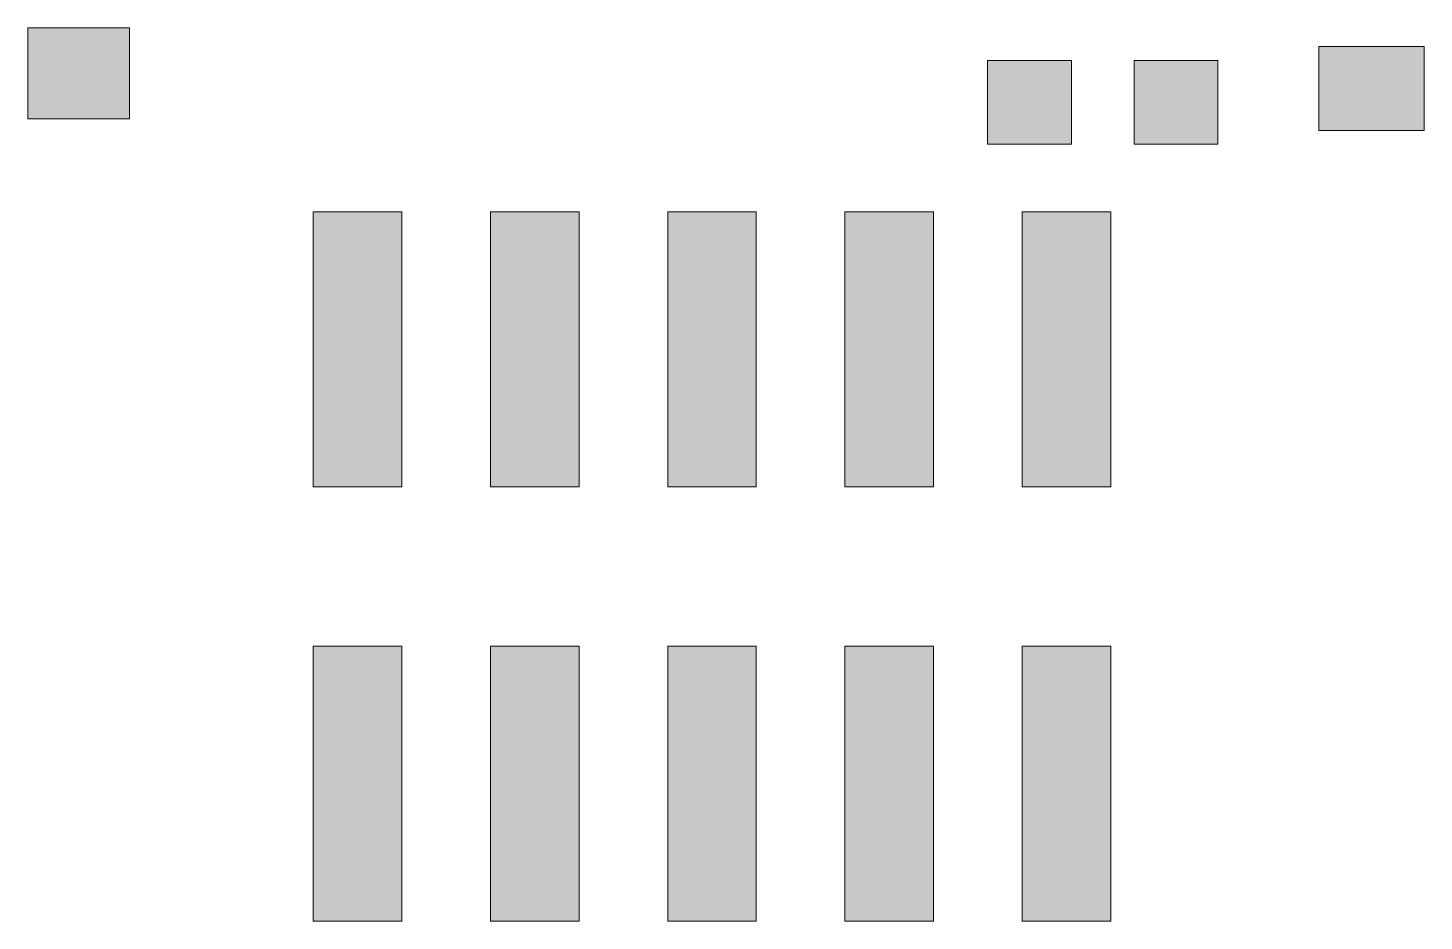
# Model space of a CAD drawing. Header units: millimetres. Extents: x 330.5 to 347.8, y 183.3 to 198.
# Drawn here: x 339.86 to 346.92, y 183.25 to 187.77 of the extents above; entities that cross this region are included whole.
import ezdxf

# ---------------------------------------------------------------- set-up
doc = ezdxf.new("R2010")
doc.units = ezdxf.units.MM
doc.header["$MEASUREMENT"] = 0
doc.layers.get('0').update_dxf_attribs({"lineweight": 0})

msp = doc.modelspace()

# ---------------------------------------------------------------- hatches: boundary and pattern name
at = {"true_color": 0x000000, "transparency": 33554687}
for points in [[(340.375, 187.768), (340.375, 187.3078), (339.8613, 187.3078), (339.8613, 187.768)], [(346.3873, 187.2492), (346.3873, 187.6748), (346.9194, 187.6748), (346.9194, 187.2492)], [(344.7131, 187.6037), (345.1364, 187.6037), (345.1364, 187.1804), (344.7131, 187.1804)], [(345.4539, 187.6037), (345.8773, 187.6037), (345.8773, 187.1804), (345.4539, 187.1804)], [(341.7515, 186.8382), (341.7515, 185.4482), (341.3035, 185.4482), (341.3035, 186.8382)], [(342.6476, 186.8382), (342.6476, 185.4482), (342.1996, 185.4482), (342.1996, 186.8382)], [(343.5436, 186.8382), (343.5436, 185.4482), (343.0956, 185.4482), (343.0956, 186.8382)], [(344.4397, 186.8382), (344.4397, 185.4482), (343.9917, 185.4482), (343.9917, 186.8382)], [(345.3357, 186.8382), (345.3357, 185.4482), (344.8877, 185.4482), (344.8877, 186.8382)], [(341.7515, 184.6439), (341.7515, 183.2539), (341.3035, 183.2539), (341.3035, 184.6439)], [(342.6476, 184.6439), (342.6476, 183.2539), (342.1996, 183.2539), (342.1996, 184.6439)], [(343.5436, 184.6439), (343.5436, 183.2539), (343.0956, 183.2539), (343.0956, 184.6439)], [(344.4397, 184.6439), (344.4397, 183.2539), (343.9917, 183.2539), (343.9917, 184.6439)], [(345.3357, 184.6439), (345.3357, 183.2539), (344.8877, 183.2539), (344.8877, 184.6439)]]:
    msp.add_hatch(color=18, dxfattribs=at).paths.add_polyline_path(points)

# ---------------------------------------------------------------- linework, layer by layer
for points in [[(340.375, 187.768), (340.375, 187.3078), (339.8613, 187.3078), (339.8613, 187.768)], [(346.3873, 187.2492), (346.3873, 187.6748), (346.9194, 187.6748), (346.9194, 187.2492)], [(344.7131, 187.6037), (345.1364, 187.6037), (345.1364, 187.1804), (344.7131, 187.1804)], [(345.4539, 187.6037), (345.8773, 187.6037), (345.8773, 187.1804), (345.4539, 187.1804)], [(341.7515, 186.8382), (341.7515, 185.4482), (341.3035, 185.4482), (341.3035, 186.8382)], [(342.6476, 186.8382), (342.6476, 185.4482), (342.1996, 185.4482), (342.1996, 186.8382)], [(343.5436, 186.8382), (343.5436, 185.4482), (343.0956, 185.4482), (343.0956, 186.8382)], [(344.4397, 186.8382), (344.4397, 185.4482), (343.9917, 185.4482), (343.9917, 186.8382)], [(345.3357, 186.8382), (345.3357, 185.4482), (344.8877, 185.4482), (344.8877, 186.8382)], [(341.7515, 184.6439), (341.7515, 183.2539), (341.3035, 183.2539), (341.3035, 184.6439)], [(342.6476, 184.6439), (342.6476, 183.2539), (342.1996, 183.2539), (342.1996, 184.6439)], [(343.5436, 184.6439), (343.5436, 183.2539), (343.0956, 183.2539), (343.0956, 184.6439)], [(344.4397, 184.6439), (344.4397, 183.2539), (343.9917, 183.2539), (343.9917, 184.6439)], [(345.3357, 184.6439), (345.3357, 183.2539), (344.8877, 183.2539), (344.8877, 184.6439)]]:
    msp.add_lwpolyline(points, close=True)

doc.saveas('drawing.dxf')
